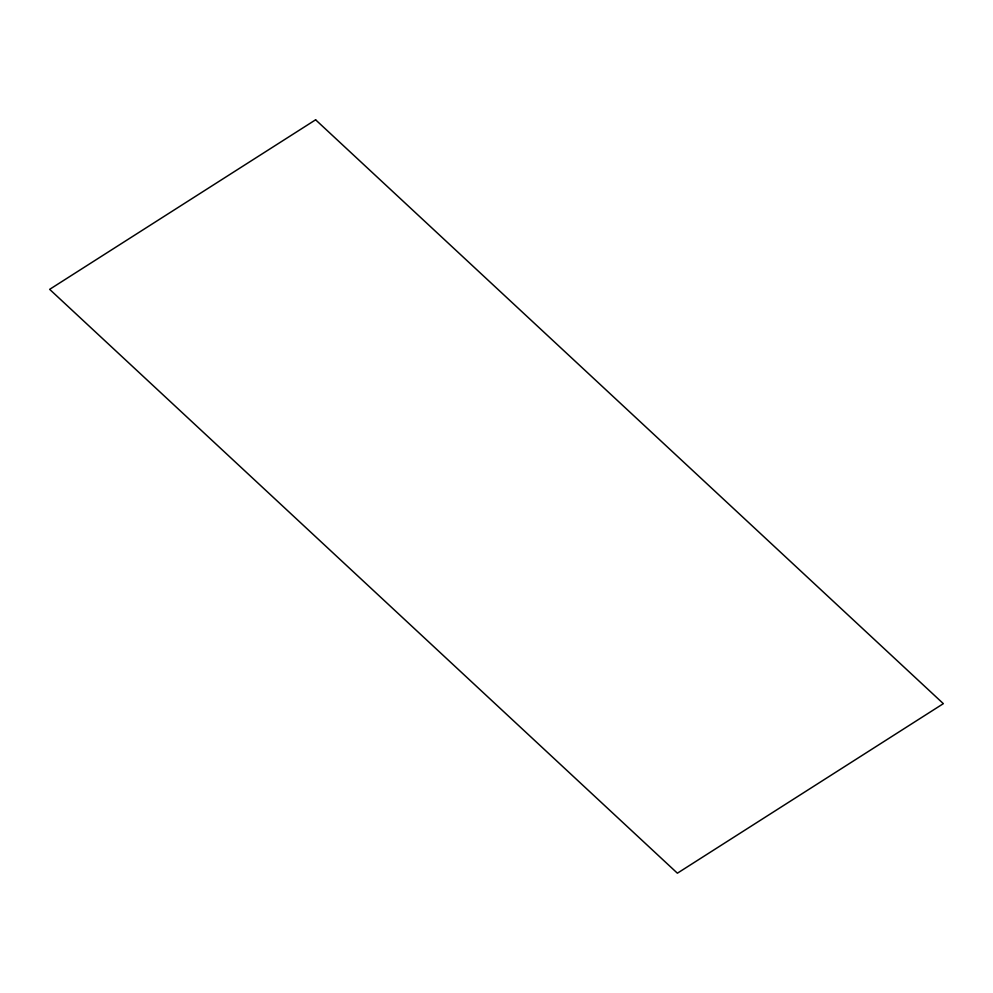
<?xml version="1.0" encoding="UTF-8"?>
<svg xmlns="http://www.w3.org/2000/svg" width="993" height="993" viewBox="0 0 993 993"><rect width="100%" height="100%" fill="white"/><g stroke="black" fill="none" stroke-linecap="round" stroke-linejoin="round"><path stroke-width="1.49" d="M315.613 119.805L49.65 289.348L677.387 873.195L943.35 703.652L315.613 119.805"/></g></svg>
